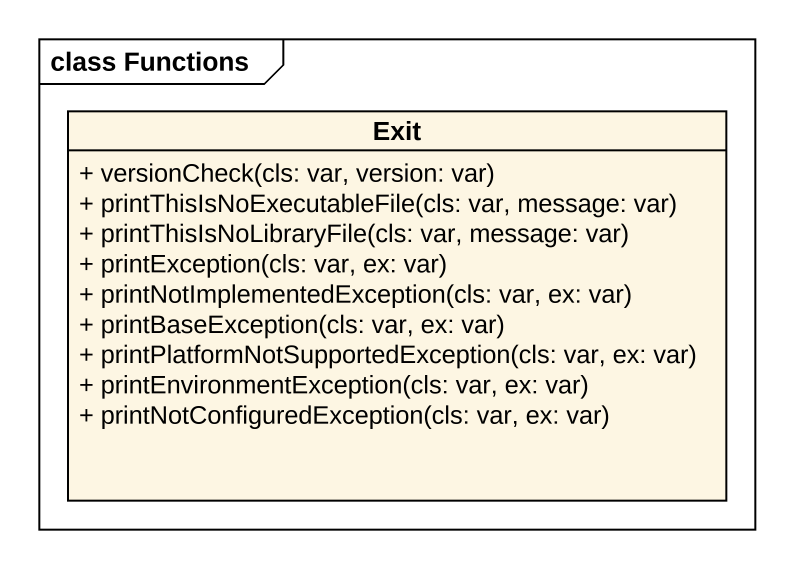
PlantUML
@startuml
mainframe class Functions
hide circle
hide empty members
skinparam classAttributeIconSize 0
class Exit {
  + versionCheck(cls: var, version: var)
  + printThisIsNoExecutableFile(cls: var, message: var)
  + printThisIsNoLibraryFile(cls: var, message: var)
  + printException(cls: var, ex: var)
  + printNotImplementedException(cls: var, ex: var)
  + printBaseException(cls: var, ex: var)
  + printPlatformNotSupportedException(cls: var, ex: var)
  + printEnvironmentException(cls: var, ex: var)
  + printNotConfiguredException(cls: var, ex: var)
}
@enduml
